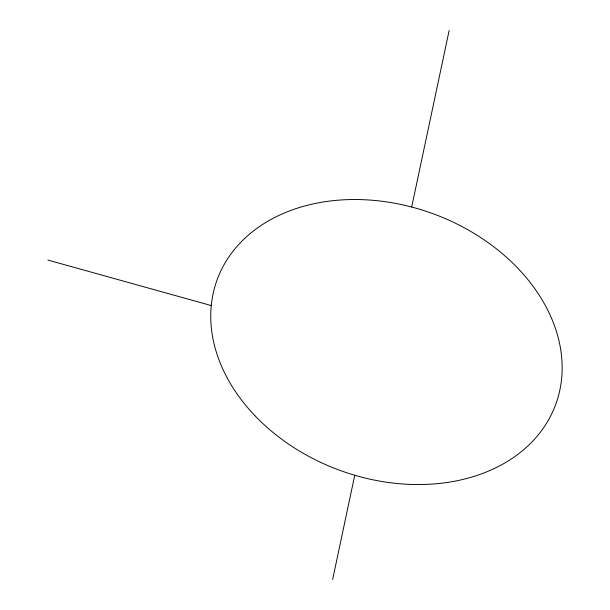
<?xml version="1.0" encoding="UTF-8"?>
<svg xmlns="http://www.w3.org/2000/svg" width="610" height="610" viewBox="0 0 610 610"><rect width="100%" height="100%" fill="white"/><g stroke="black" fill="none" stroke-linecap="round" stroke-linejoin="round"><path stroke-width="0.91" d="M332.633 579.5L354.761 475.213M411.689 206.996L449.143 30.5M47.9 260.066L211.273 305.572M254.766 415.517A180.4 136.51 20.3 0 0 553.064 410.949A180.4 136.51 20.3 0 0 351.581 199.546A180.4 136.51 20.3 0 0 254.766 415.517"/></g></svg>
